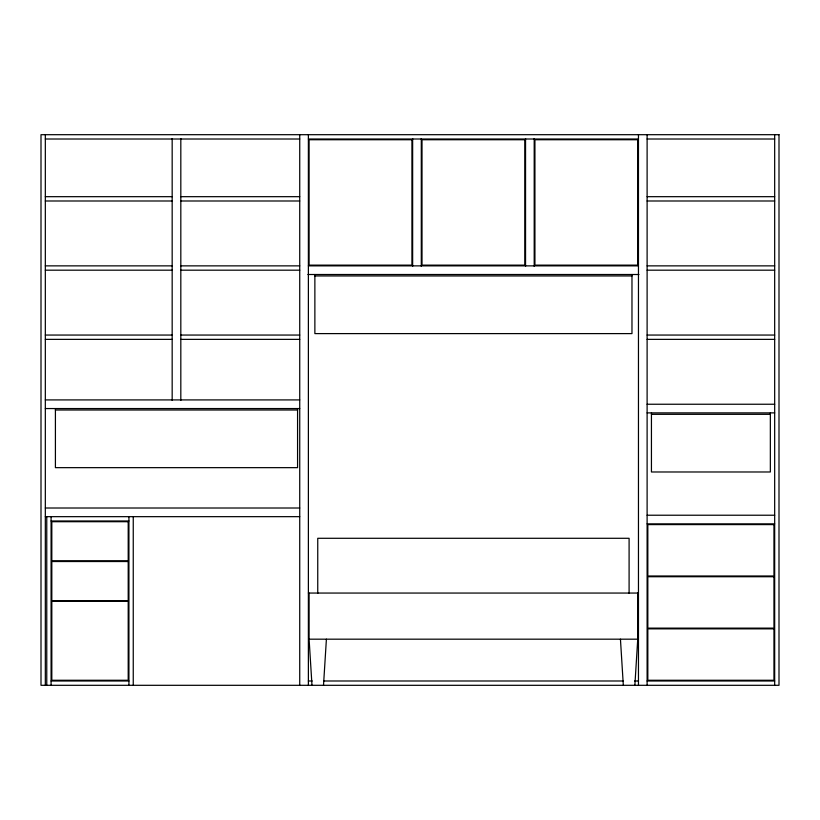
<?xml version="1.0" encoding="UTF-8"?>
<svg xmlns="http://www.w3.org/2000/svg" width="820" height="820" viewBox="0 0 820 820"><rect width="100%" height="100%" fill="white"/><g stroke="black" fill="none" stroke-linecap="round" stroke-linejoin="round"><path stroke-width="1.23" d="M323.51 685.305L326.401 639.18M634.864 685.305L637.745 639.18L637.745 593.055M45.325 139.01L299.731 139.01M308.381 139.01L638.462 139.01M647.113 139.01L774.674 139.01M45.325 196.677L172.169 196.677M180.82 196.677L299.731 196.677M647.113 196.677L774.674 196.677M45.325 200.992L172.169 200.992M180.82 200.992L299.731 200.992M647.113 200.992L774.674 200.992M45.325 265.864L172.169 265.864M180.82 265.864L299.731 265.864M308.381 265.864L638.462 265.864M647.113 265.864L774.674 265.864M45.325 270.18L172.169 270.18M180.82 270.18L299.731 270.18M647.113 270.18L774.674 270.18M307.889 274.505L638.954 274.505M314.87 275.95L631.974 275.95M45.325 335.052L172.169 335.052M180.82 335.052L299.731 335.052M647.113 335.052L774.674 335.052M45.325 339.367L172.169 339.367M180.82 339.367L299.731 339.367M647.113 339.367L774.674 339.367M45.325 399.914L299.731 399.914M647.113 404.239L774.674 404.239M45.325 408.555L299.731 408.555M55.411 410L297.568 410M647.113 412.88L774.674 412.88M651.439 414.325L770.349 414.325M45.325 508.01L299.731 508.01M647.113 515.226L774.674 515.226M45.325 516.661L299.731 516.661M51.086 520.987L128.924 520.987M647.113 523.867L774.674 523.867M308.381 593.055L638.462 593.055M309.099 593.055L309.099 639.18L637.745 639.18M51.086 680.989L128.924 680.989M308.381 680.989L312.215 680.989M323.736 680.989L623.108 680.989M634.629 680.989L638.462 680.989M647.113 680.989L774.674 680.989M620.443 639.18L623.323 685.305M309.099 639.18L311.989 685.305M774.674 134.695L774.674 685.305M770.349 412.88L770.349 471.982L651.439 471.982L651.439 412.88M647.113 134.695L647.113 685.305M638.462 134.695L638.462 685.305M631.974 274.505L631.974 333.607L314.87 333.607L314.87 274.505M629.094 593.383L629.094 538.289L317.75 538.289L317.75 593.383M534.199 138.529L534.199 266.346M525.548 138.529L525.548 266.346M421.295 138.529L421.295 266.346M412.644 138.529L412.644 266.346M308.381 134.695L308.381 685.305M299.731 134.695L299.731 685.305M297.568 408.555L297.568 467.656L55.411 467.656L55.411 408.555M180.82 138.529L180.82 400.406M172.169 138.529L172.169 400.406M133.25 516.661L133.25 685.305M128.924 516.661L128.924 685.305M51.086 516.661L51.086 685.305M46.76 516.661L46.76 685.305M45.325 134.695L45.325 685.305M779 134.695L41 134.695L41 685.305L779 685.305L779 134.695M411.927 139.738L309.099 139.738L309.099 265.137L411.927 265.137L411.927 139.738M524.831 139.738L422.013 139.738L422.013 265.137L524.831 265.137L524.831 139.738M637.745 139.738L534.927 139.738L534.927 265.137L637.745 265.137L637.745 139.738M128.207 521.704L51.814 521.704L51.814 560.808L128.207 560.808L128.207 521.704M773.957 524.595L647.831 524.595L647.831 575.999L773.957 575.999L773.957 524.595M128.207 561.526L51.814 561.526L51.814 600.63L128.207 600.63L128.207 561.526M773.957 576.726L647.831 576.726L647.831 628.13L773.957 628.13L773.957 576.726M128.207 601.347L51.814 601.347L51.814 680.262L128.207 680.262L128.207 601.347M773.957 628.858L647.831 628.858L647.831 680.262L773.957 680.262L773.957 628.858"/></g></svg>
